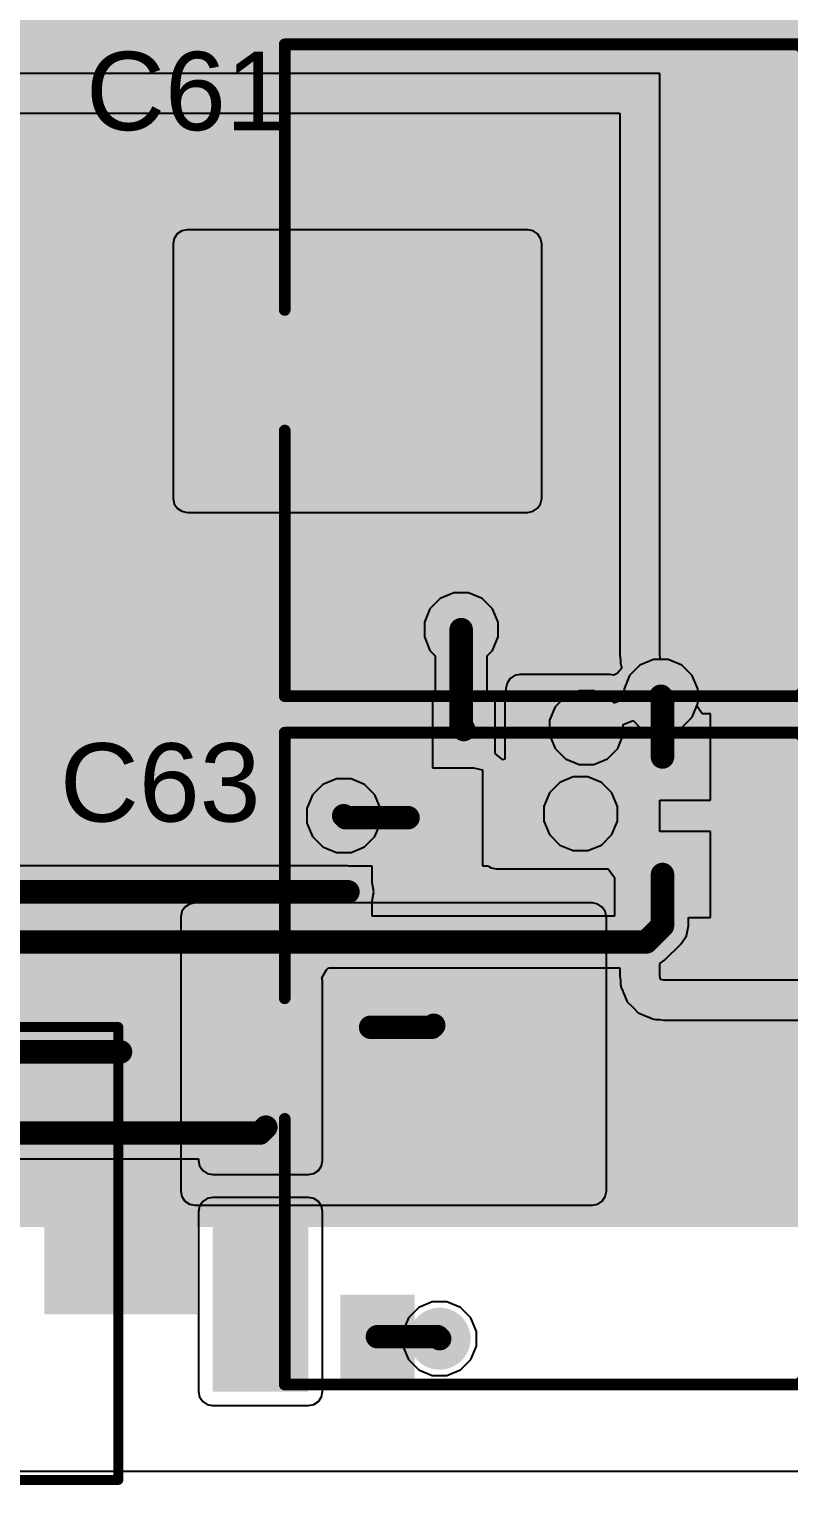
# Model space of a CAD drawing. Header units: millimetres. Extents: x 0 to 214, y 0 to 214.
# Drawn here: x 3.271 to 3.659, y 0.003 to 0.747 of the extents above; entities that cross this region are included whole.
import ezdxf

# ---------------------------------------------------------------- set-up
doc = ezdxf.new("R2010")
doc.units = ezdxf.units.MM
doc.header["$MEASUREMENT"] = 0
for name, color, linetype in [('BottomLayer', 5, 'Continuous'), ('BottomPaste', 16, 'Continuous'), ('BottomSolder', 6, 'Continuous'), ('MultiLayer', 9, 'Continuous'), ('PadHoleLayer', 156, 'Continuous'), ('TopLayer', 1, 'Continuous'), ('TopOverlay', 2, 'Continuous'), ('TopPaste', 8, 'Continuous'), ('TopSolder', 216, 'Continuous'), ('ViaHoleLayer', 16, 'Continuous')]:
    doc.layers.add(name, color=color, linetype=linetype)
doc.styles.add('Arial', font='', dxfattribs={"height": 0.2})
doc.styles.get('Arial').set_extended_font_data('Arial')

# ---------------------------------------------------------------- blocks, each defined once
blk = doc.blocks.new('R___0201_B_35')
at = {"layer": 'BottomLayer'}
for points in [[(-0.01614, 0.00728), (-0.00551, 0.00728), (-0.00551, -0.00728), (-0.01614, -0.00728)], [(0.00551, 0.00728), (0.01614, 0.00728), (0.01614, -0.00728), (0.00551, -0.00728)]]:
    blk.add_hatch(color=5, dxfattribs=at).paths.add_polyline_path(points)
at = {"layer": 'BottomPaste'}
for points in [[(-0.01614, 0.00728), (-0.00551, 0.00728), (-0.00551, -0.00728), (-0.01614, -0.00728)], [(0.00551, 0.00728), (0.01614, 0.00728), (0.01614, -0.00728), (0.00551, -0.00728)]]:
    blk.add_hatch(color=16, dxfattribs=at).paths.add_polyline_path(points)
at = {"layer": 'BottomSolder'}
for points in [[(-0.01831, 0.00945), (-0.00335, 0.00945), (-0.00335, -0.00945), (-0.01831, -0.00945)], [(0.00335, 0.00945), (0.01831, 0.00945), (0.01831, -0.00945), (0.00335, -0.00945)]]:
    blk.add_hatch(color=6, dxfattribs=at).paths.add_polyline_path(points)
blk = doc.blocks.new('R___0603_B_36')
at = {"layer": 'BottomLayer'}
for points in [[(-0.045, -0.0175), (-0.045, 0.0175), (-0.015, 0.0175), (-0.015, -0.0175)], [(0.015, -0.0175), (0.015, 0.0175), (0.045, 0.0175), (0.045, -0.0175)]]:
    blk.add_hatch(color=5, dxfattribs=at).paths.add_polyline_path(points)
at = {"layer": 'BottomPaste'}
for points in [[(-0.045, -0.0175), (-0.045, 0.0175), (-0.015, 0.0175), (-0.015, -0.0175)], [(0.015, -0.0175), (0.015, 0.0175), (0.045, 0.0175), (0.045, -0.0175)]]:
    blk.add_hatch(color=16, dxfattribs=at).paths.add_polyline_path(points)
at = {"layer": 'BottomSolder'}
for points in [[(-0.049, -0.0215), (-0.049, 0.0215), (-0.011, 0.0215), (-0.011, -0.0215)], [(0.011, -0.0215), (0.011, 0.0215), (0.049, 0.0215), (0.049, -0.0215)]]:
    blk.add_hatch(color=6, dxfattribs=at).paths.add_polyline_path(points)
blk = doc.blocks.new('B2B_XH_A_LF__SN___64')
at = {"layer": 'BottomLayer'}
blk.add_hatch(color=5, dxfattribs=at).paths.add_polyline_path([(-0.08858, 0.03937), (-0.00984, 0.03937), (-0.00984, -0.03937), (-0.08858, -0.03937)])
h = blk.add_hatch(color=5, dxfattribs=at)
edge = h.paths.add_edge_path()
edge.add_arc((0.04921, 0), 0.03937, 0, 360)
at = {"layer": 'BottomSolder'}
blk.add_hatch(color=6, dxfattribs=at).paths.add_polyline_path([(-0.09258, 0.04337), (-0.00584, 0.04337), (-0.00584, -0.04337), (-0.09258, -0.04337)])
h = blk.add_hatch(color=6, dxfattribs=at)
edge = h.paths.add_edge_path()
edge.add_arc((0.04921, 0), 0.04337, 0, 360)
at = {"layer": 'MultiLayer'}
blk.add_hatch(color=9, dxfattribs=at).paths.add_polyline_path([(-0.08858, 0.03937), (-0.00984, 0.03937), (-0.00984, -0.03937), (-0.08858, -0.03937)])
h = blk.add_hatch(color=9, dxfattribs=at)
edge = h.paths.add_edge_path()
edge.add_arc((0.04921, 0), 0.03937, 0, 360)
at = {"layer": 'PadHoleLayer'}
h = blk.add_hatch(color=156, dxfattribs=at)
edge = h.paths.add_edge_path()
edge.add_arc((-0.04921, 0), 0.01969, 0, 360)
h = blk.add_hatch(color=156, dxfattribs=at)
edge = h.paths.add_edge_path()
edge.add_arc((0.04921, 0), 0.01969, 0, 360)
at = {"layer": 'TopLayer'}
blk.add_hatch(color=1, dxfattribs=at).paths.add_polyline_path([(-0.08858, 0.03937), (-0.00984, 0.03937), (-0.00984, -0.03937), (-0.08858, -0.03937)])
h = blk.add_hatch(color=1, dxfattribs=at)
edge = h.paths.add_edge_path()
edge.add_arc((0.04921, 0), 0.03937, 0, 360)
at = {"layer": 'TopSolder'}
blk.add_hatch(color=216, dxfattribs=at).paths.add_polyline_path([(-0.09258, 0.04337), (-0.00584, 0.04337), (-0.00584, -0.04337), (-0.09258, -0.04337)])
h = blk.add_hatch(color=216, dxfattribs=at)
edge = h.paths.add_edge_path()
edge.add_arc((0.04921, 0), 0.04337, 0, 360)
at = {"layer": 'TopOverlay', "const_width": 0.005}
for points in [[(0.14724, 0.09614), (-0.1489, 0.09614)], [(-0.1489, 0.09614), (-0.1489, -0.13512)], [(0.14724, 0.09614), (0.14724, -0.13512)], [(0.14724, -0.13512), (-0.1489, -0.13512)]]:
    blk.add_lwpolyline(points, dxfattribs=at)
at = {"layer": 'TopOverlay', "const_width": 0.0025}
for points in [[(-0.15015, 0.09614, 1), (-0.14765, 0.09614, 1)], [(-0.15015, 0.09614, 1), (-0.14765, 0.09614, 1)], [(0.14599, 0.09614, 1), (0.14849, 0.09614, 1)], [(0.14599, 0.09614, 1), (0.14849, 0.09614, 1)], [(-0.15015, -0.13512, 1), (-0.14765, -0.13512, 1)], [(-0.15015, -0.13512, 1), (-0.14765, -0.13512, 1)], [(0.14599, -0.13512, 1), (0.14849, -0.13512, 1)], [(0.14599, -0.13512, 1), (0.14849, -0.13512, 1)]]:
    blk.add_lwpolyline(points, format="xyb", close=True, dxfattribs=at)
blk = doc.blocks.new('C___1206_B_82')
at = {"layer": 'BottomLayer'}
for points in [[(-0.08, 0.035), (-0.02, 0.035), (-0.02, -0.035), (-0.08, -0.035)], [(0.02, 0.035), (0.08, 0.035), (0.08, -0.035), (0.02, -0.035)]]:
    blk.add_hatch(color=5, dxfattribs=at).paths.add_polyline_path(points)
at = {"layer": 'BottomPaste'}
for points in [[(-0.08, 0.035), (-0.02, 0.035), (-0.02, -0.035), (-0.08, -0.035)], [(0.02, 0.035), (0.08, 0.035), (0.08, -0.035), (0.02, -0.035)]]:
    blk.add_hatch(color=16, dxfattribs=at).paths.add_polyline_path(points)
at = {"layer": 'BottomSolder'}
for points in [[(-0.084, 0.039), (-0.016, 0.039), (-0.016, -0.039), (-0.084, -0.039)], [(0.016, 0.039), (0.084, 0.039), (0.084, -0.039), (0.016, -0.039)]]:
    blk.add_hatch(color=6, dxfattribs=at).paths.add_polyline_path(points)
blk = doc.blocks.new('50SVPF18M_83')
at = {"layer": 'TopLayer'}
for points in [[(-0.211307, 0.027559), (-0.045953, 0.027559), (-0.045953, -0.027559), (-0.211307, -0.027559)], [(0.045953, 0.027559), (0.211307, 0.027559), (0.211307, -0.027559), (0.045953, -0.027559)]]:
    blk.add_hatch(color=1, dxfattribs=at).paths.add_polyline_path(points)
at = {"layer": 'TopPaste'}
for points in [[(-0.211307, 0.027559), (-0.045953, 0.027559), (-0.045953, -0.027559), (-0.211307, -0.027559)], [(0.045953, 0.027559), (0.211307, 0.027559), (0.211307, -0.027559), (0.045953, -0.027559)]]:
    blk.add_hatch(color=8, dxfattribs=at).paths.add_polyline_path(points)
at = {"layer": 'TopSolder'}
for points in [[(-0.213307, 0.029559), (-0.043953, 0.029559), (-0.043953, -0.029559), (-0.213307, -0.029559)], [(0.043953, 0.029559), (0.213307, 0.029559), (0.213307, -0.029559), (0.043953, -0.029559)]]:
    blk.add_hatch(color=216, dxfattribs=at).paths.add_polyline_path(points)
at = {"layer": 'TopOverlay'}
for points, const_width in [([(-0.097046, 0.166387), (-0.165403, 0.09803)], 0.006), ([(0.165403, 0.166387), (-0.097046, 0.166387)], 0.006), ([(0.165403, 0.166387), (0.165403, 0.030803)], 0.006), ([(-0.165403, 0.09803), (-0.165403, 0.030803)], 0.006), ([(-0.19163, 0.054), (-0.19163, 0.033)], 0.005), ([(-0.18263, 0.043), (-0.20063, 0.043)], 0.005), ([(-0.165403, -0.030803), (-0.165403, -0.09803)], 0.006), ([(0.165403, -0.030803), (0.165403, -0.166387)], 0.006), ([(-0.097046, -0.166387), (-0.165403, -0.09803)], 0.006), ([(0.165403, -0.166387), (-0.097046, -0.166387)], 0.006)]:
    blk.add_lwpolyline(points, dxfattribs=dict(at, const_width=const_width))
for points, const_width in [([(-0.098546, 0.166387, 1), (-0.095546, 0.166387, 1)], 0.003), ([(-0.098546, 0.166387, 1), (-0.095546, 0.166387, 1)], 0.003), ([(0.163903, 0.166387, 1), (0.166903, 0.166387, 1)], 0.003), ([(0.163903, 0.166387, 1), (0.166903, 0.166387, 1)], 0.003), ([(-0.166903, 0.09803, 1), (-0.163903, 0.09803, 1)], 0.003), ([(-0.166903, 0.09803, 1), (-0.163903, 0.09803, 1)], 0.003), ([(-0.19288, 0.054, 1), (-0.19038, 0.054, 1)], 0.0025), ([(-0.20188, 0.043, 1), (-0.19938, 0.043, 1)], 0.0025), ([(-0.18388, 0.043, 1), (-0.18138, 0.043, 1)], 0.0025), ([(-0.19288, 0.033, 1), (-0.19038, 0.033, 1)], 0.0025), ([(-0.166903, 0.030803, 1), (-0.163903, 0.030803, 1)], 0.003), ([(0.163903, 0.030803, 1), (0.166903, 0.030803, 1)], 0.003), ([(-0.166903, -0.030803, 1), (-0.163903, -0.030803, 1)], 0.003), ([(0.163903, -0.030803, 1), (0.166903, -0.030803, 1)], 0.003), ([(-0.166903, -0.09803, 1), (-0.163903, -0.09803, 1)], 0.003), ([(-0.166903, -0.09803, 1), (-0.163903, -0.09803, 1)], 0.003), ([(-0.098546, -0.166387, 1), (-0.095546, -0.166387, 1)], 0.003), ([(-0.098546, -0.166387, 1), (-0.095546, -0.166387, 1)], 0.003), ([(0.163903, -0.166387, 1), (0.166903, -0.166387, 1)], 0.003), ([(0.163903, -0.166387, 1), (0.166903, -0.166387, 1)], 0.003)]:
    blk.add_lwpolyline(points, format="xyb", close=True, dxfattribs=dict(at, const_width=const_width))
blk = doc.blocks.new('50SVPF18M_85')
at = {"layer": 'TopLayer'}
for points in [[(-0.211307, 0.027559), (-0.045953, 0.027559), (-0.045953, -0.027559), (-0.211307, -0.027559)], [(0.045953, 0.027559), (0.211307, 0.027559), (0.211307, -0.027559), (0.045953, -0.027559)]]:
    blk.add_hatch(color=1, dxfattribs=at).paths.add_polyline_path(points)
at = {"layer": 'TopPaste'}
for points in [[(-0.211307, 0.027559), (-0.045953, 0.027559), (-0.045953, -0.027559), (-0.211307, -0.027559)], [(0.045953, 0.027559), (0.211307, 0.027559), (0.211307, -0.027559), (0.045953, -0.027559)]]:
    blk.add_hatch(color=8, dxfattribs=at).paths.add_polyline_path(points)
at = {"layer": 'TopSolder'}
for points in [[(-0.213307, 0.029559), (-0.043953, 0.029559), (-0.043953, -0.029559), (-0.213307, -0.029559)], [(0.043953, 0.029559), (0.213307, 0.029559), (0.213307, -0.029559), (0.043953, -0.029559)]]:
    blk.add_hatch(color=216, dxfattribs=at).paths.add_polyline_path(points)
at = {"layer": 'TopOverlay'}
for points, const_width in [([(-0.097046, 0.166387), (-0.165403, 0.09803)], 0.006), ([(0.165403, 0.166387), (-0.097046, 0.166387)], 0.006), ([(0.165403, 0.166387), (0.165403, 0.030803)], 0.006), ([(-0.165403, 0.09803), (-0.165403, 0.030803)], 0.006), ([(-0.19163, 0.054), (-0.19163, 0.033)], 0.005), ([(-0.18263, 0.043), (-0.20063, 0.043)], 0.005), ([(-0.165403, -0.030803), (-0.165403, -0.09803)], 0.006), ([(0.165403, -0.030803), (0.165403, -0.166387)], 0.006), ([(-0.097046, -0.166387), (-0.165403, -0.09803)], 0.006), ([(0.165403, -0.166387), (-0.097046, -0.166387)], 0.006)]:
    blk.add_lwpolyline(points, dxfattribs=dict(at, const_width=const_width))
for points, const_width in [([(-0.098546, 0.166387, 1), (-0.095546, 0.166387, 1)], 0.003), ([(-0.098546, 0.166387, 1), (-0.095546, 0.166387, 1)], 0.003), ([(0.163903, 0.166387, 1), (0.166903, 0.166387, 1)], 0.003), ([(0.163903, 0.166387, 1), (0.166903, 0.166387, 1)], 0.003), ([(-0.166903, 0.09803, 1), (-0.163903, 0.09803, 1)], 0.003), ([(-0.166903, 0.09803, 1), (-0.163903, 0.09803, 1)], 0.003), ([(-0.19288, 0.054, 1), (-0.19038, 0.054, 1)], 0.0025), ([(-0.20188, 0.043, 1), (-0.19938, 0.043, 1)], 0.0025), ([(-0.18388, 0.043, 1), (-0.18138, 0.043, 1)], 0.0025), ([(-0.19288, 0.033, 1), (-0.19038, 0.033, 1)], 0.0025), ([(-0.166903, 0.030803, 1), (-0.163903, 0.030803, 1)], 0.003), ([(0.163903, 0.030803, 1), (0.166903, 0.030803, 1)], 0.003), ([(-0.166903, -0.030803, 1), (-0.163903, -0.030803, 1)], 0.003), ([(0.163903, -0.030803, 1), (0.166903, -0.030803, 1)], 0.003), ([(-0.166903, -0.09803, 1), (-0.163903, -0.09803, 1)], 0.003), ([(-0.166903, -0.09803, 1), (-0.163903, -0.09803, 1)], 0.003), ([(-0.098546, -0.166387, 1), (-0.095546, -0.166387, 1)], 0.003), ([(-0.098546, -0.166387, 1), (-0.095546, -0.166387, 1)], 0.003), ([(0.163903, -0.166387, 1), (0.166903, -0.166387, 1)], 0.003), ([(0.163903, -0.166387, 1), (0.166903, -0.166387, 1)], 0.003)]:
    blk.add_lwpolyline(points, format="xyb", close=True, dxfattribs=dict(at, const_width=const_width))
blk = doc.blocks.new('R___0603_B_121')
at = {"layer": 'BottomLayer'}
for points in [[(-0.045, -0.0175), (-0.045, 0.0175), (-0.015, 0.0175), (-0.015, -0.0175)], [(0.015, -0.0175), (0.015, 0.0175), (0.045, 0.0175), (0.045, -0.0175)]]:
    blk.add_hatch(color=5, dxfattribs=at).paths.add_polyline_path(points)
at = {"layer": 'BottomPaste'}
for points in [[(-0.045, -0.0175), (-0.045, 0.0175), (-0.015, 0.0175), (-0.015, -0.0175)], [(0.015, -0.0175), (0.015, 0.0175), (0.045, 0.0175), (0.045, -0.0175)]]:
    blk.add_hatch(color=16, dxfattribs=at).paths.add_polyline_path(points)
at = {"layer": 'BottomSolder'}
for points in [[(-0.049, -0.0215), (-0.049, 0.0215), (-0.011, 0.0215), (-0.011, -0.0215)], [(0.011, -0.0215), (0.011, 0.0215), (0.049, 0.0215), (0.049, -0.0215)]]:
    blk.add_hatch(color=6, dxfattribs=at).paths.add_polyline_path(points)
blk = doc.blocks.new('R___0402_B_125')
at = {"layer": 'BottomLayer'}
for points in [[(-0.0095, 0.0125), (-0.0095, -0.0125), (-0.0275, -0.0125), (-0.0275, 0.0125)], [(0.0275, 0.0125), (0.0275, -0.0125), (0.0095, -0.0125), (0.0095, 0.0125)]]:
    blk.add_hatch(color=5, dxfattribs=at).paths.add_polyline_path(points)
at = {"layer": 'BottomPaste'}
for points in [[(-0.0095, 0.0125), (-0.0095, -0.0125), (-0.0275, -0.0125), (-0.0275, 0.0125)], [(0.0275, 0.0125), (0.0275, -0.0125), (0.0095, -0.0125), (0.0095, 0.0125)]]:
    blk.add_hatch(color=16, dxfattribs=at).paths.add_polyline_path(points)
at = {"layer": 'BottomSolder'}
for points in [[(-0.00733, 0.01467), (-0.00733, -0.01467), (-0.02967, -0.01467), (-0.02967, 0.01467)], [(0.02967, 0.01467), (0.02967, -0.01467), (0.00733, -0.01467), (0.00733, 0.01467)]]:
    blk.add_hatch(color=6, dxfattribs=at).paths.add_polyline_path(points)
blk = doc.blocks.new('C___0603_B_215')
at = {"layer": 'BottomLayer'}
for points in [[(-0.045, -0.0175), (-0.045, 0.0175), (-0.015, 0.0175), (-0.015, -0.0175)], [(0.015, -0.0175), (0.015, 0.0175), (0.045, 0.0175), (0.045, -0.0175)]]:
    blk.add_hatch(color=5, dxfattribs=at).paths.add_polyline_path(points)
at = {"layer": 'BottomPaste'}
for points in [[(-0.045, -0.0175), (-0.045, 0.0175), (-0.015, 0.0175), (-0.015, -0.0175)], [(0.015, -0.0175), (0.015, 0.0175), (0.045, 0.0175), (0.045, -0.0175)]]:
    blk.add_hatch(color=16, dxfattribs=at).paths.add_polyline_path(points)
at = {"layer": 'BottomSolder'}
for points in [[(-0.04736, -0.01986), (-0.04736, 0.01986), (-0.01264, 0.01986), (-0.01264, -0.01986)], [(0.01264, -0.01986), (0.01264, 0.01986), (0.04736, 0.01986), (0.04736, -0.01986)]]:
    blk.add_hatch(color=6, dxfattribs=at).paths.add_polyline_path(points)
blk = doc.blocks.new('C___0603_B_217')
at = {"layer": 'BottomLayer'}
for points in [[(-0.045, -0.0175), (-0.045, 0.0175), (-0.015, 0.0175), (-0.015, -0.0175)], [(0.015, -0.0175), (0.015, 0.0175), (0.045, 0.0175), (0.045, -0.0175)]]:
    blk.add_hatch(color=5, dxfattribs=at).paths.add_polyline_path(points)
at = {"layer": 'BottomPaste'}
for points in [[(-0.045, -0.0175), (-0.045, 0.0175), (-0.015, 0.0175), (-0.015, -0.0175)], [(0.015, -0.0175), (0.015, 0.0175), (0.045, 0.0175), (0.045, -0.0175)]]:
    blk.add_hatch(color=16, dxfattribs=at).paths.add_polyline_path(points)
at = {"layer": 'BottomSolder'}
for points in [[(-0.04736, -0.01986), (-0.04736, 0.01986), (-0.01264, 0.01986), (-0.01264, -0.01986)], [(0.01264, -0.01986), (0.01264, 0.01986), (0.04736, 0.01986), (0.04736, -0.01986)]]:
    blk.add_hatch(color=6, dxfattribs=at).paths.add_polyline_path(points)
blk = doc.blocks.new('C___0603_B_218')
at = {"layer": 'BottomLayer'}
for points in [[(-0.045, -0.0175), (-0.045, 0.0175), (-0.015, 0.0175), (-0.015, -0.0175)], [(0.015, -0.0175), (0.015, 0.0175), (0.045, 0.0175), (0.045, -0.0175)]]:
    blk.add_hatch(color=5, dxfattribs=at).paths.add_polyline_path(points)
at = {"layer": 'BottomPaste'}
for points in [[(-0.045, -0.0175), (-0.045, 0.0175), (-0.015, 0.0175), (-0.015, -0.0175)], [(0.015, -0.0175), (0.015, 0.0175), (0.045, 0.0175), (0.045, -0.0175)]]:
    blk.add_hatch(color=16, dxfattribs=at).paths.add_polyline_path(points)
at = {"layer": 'BottomSolder'}
for points in [[(-0.04736, -0.01986), (-0.04736, 0.01986), (-0.01264, 0.01986), (-0.01264, -0.01986)], [(0.01264, -0.01986), (0.01264, 0.01986), (0.04736, 0.01986), (0.04736, -0.01986)]]:
    blk.add_hatch(color=6, dxfattribs=at).paths.add_polyline_path(points)

msp = doc.modelspace()

# ---------------------------------------------------------------- hatches: boundary and pattern name
at = {"layer": 'BottomLayer'}
h = msp.add_hatch(color=5, dxfattribs=at)
edge = h.paths.add_edge_path()
edge.add_arc((3.37531, 0.62344), 0.01181, 0, 360)
h = msp.add_hatch(color=5, dxfattribs=at)
edge = h.paths.add_edge_path()
edge.add_arc((3.40864, 0.62344), 0.01181, 0, 360)
h = msp.add_hatch(color=5, dxfattribs=at)
edge = h.paths.add_edge_path()
edge.add_arc((3.44198, 0.62344), 0.01181, 0, 360)
h = msp.add_hatch(color=5, dxfattribs=at)
edge = h.paths.add_edge_path()
edge.add_arc((3.47531, 0.62344), 0.01181, 0, 360)
h = msp.add_hatch(color=5, dxfattribs=at)
edge = h.paths.add_edge_path()
edge.add_arc((3.50864, 0.62344), 0.01181, 0, 360)
h = msp.add_hatch(color=5, dxfattribs=at)
edge = h.paths.add_edge_path()
edge.add_arc((3.6094, 0.62244), 0.01181, 0, 360)
h = msp.add_hatch(color=5, dxfattribs=at)
edge = h.paths.add_edge_path()
edge.add_arc((3.64273, 0.62244), 0.01181, 0, 360)
h = msp.add_hatch(color=5, dxfattribs=at)
edge = h.paths.add_edge_path()
edge.add_arc((3.37531, 0.52144), 0.01181, 0, 360)
h = msp.add_hatch(color=5, dxfattribs=at)
edge = h.paths.add_edge_path()
edge.add_arc((3.40864, 0.52144), 0.01181, 0, 360)
h = msp.add_hatch(color=5, dxfattribs=at)
edge = h.paths.add_edge_path()
edge.add_arc((3.44198, 0.52144), 0.01181, 0, 360)
h = msp.add_hatch(color=5, dxfattribs=at)
edge = h.paths.add_edge_path()
edge.add_arc((3.47531, 0.52144), 0.01181, 0, 360)
h = msp.add_hatch(color=5, dxfattribs=at)
edge = h.paths.add_edge_path()
edge.add_arc((3.50864, 0.52144), 0.01181, 0, 360)
h = msp.add_hatch(color=5, dxfattribs=at)
edge = h.paths.add_edge_path()
edge.add_arc((3.6094, 0.52244), 0.01181, 0, 360)
h = msp.add_hatch(color=5, dxfattribs=at)
edge = h.paths.add_edge_path()
edge.add_arc((3.64273, 0.52244), 0.01181, 0, 360)
h = msp.add_hatch(color=5, dxfattribs=at)
edge = h.paths.add_edge_path()
edge.add_arc((3.492, 0.44), 0.01181, 0, 360)
h = msp.add_hatch(color=5, dxfattribs=at)
edge = h.paths.add_edge_path()
edge.add_arc((3.594, 0.406), 0.01181, 0, 360)
for points in [[(3.522, 0.376), (3.568, 0.376), (3.568, 0.41), (3.522, 0.41)], [(3.51, 0.325), (3.567, 0.325), (3.567, 0.365), (3.51, 0.365)], [(3.45, 0.295), (3.48, 0.295), (3.48, 0.36), (3.45, 0.36)], [(3.365, 0.169), (3.414, 0.169), (3.414, 0.261), (3.365, 0.261)], [(3.414, 0.143), (3.365, 0.143), (3.365, 0.051), (3.414, 0.051)]]:
    msp.add_hatch(color=5, dxfattribs=at).paths.add_polyline_path(points)
h = msp.add_hatch(color=5, dxfattribs=at)
edge = h.paths.add_edge_path()
edge.add_arc((3.556, 0.39), 0.01181, 0, 360)
h = msp.add_hatch(color=5, dxfattribs=at)
edge = h.paths.add_edge_path()
edge.add_arc((3.432, 0.345), 0.01181, 0, 360)
h = msp.add_hatch(color=5, dxfattribs=at)
edge = h.paths.add_edge_path()
edge.add_arc((3.553, 0.346), 0.01181, 0, 360)
h = msp.add_hatch(color=5, dxfattribs=at)
edge = h.paths.add_edge_path()
edge.add_arc((3.43354, 0.171), 0.01181, 0, 360)
h = msp.add_hatch(color=5, dxfattribs=at)
edge = h.paths.add_edge_path()
edge.add_arc((3.46687, 0.171), 0.01181, 0, 360)
h = msp.add_hatch(color=5, dxfattribs=at)
edge = h.paths.add_edge_path()
edge.add_arc((3.5002, 0.171), 0.01181, 0, 360)
h = msp.add_hatch(color=5, dxfattribs=at)
edge = h.paths.add_edge_path()
edge.add_arc((3.53354, 0.171), 0.01181, 0, 360)
h = msp.add_hatch(color=5, dxfattribs=at)
edge = h.paths.add_edge_path()
edge.add_arc((3.481, 0.078), 0.01181, 0, 360)
at = {"layer": 'BottomSolder'}
msp.add_hatch(color=6, dxfattribs=at).paths.add_polyline_path([(4.097, 0.144), (4.097, 1.855), (3.18, 1.855), (3.18, 0.144)])
h = msp.add_hatch(color=6, dxfattribs=at)
edge = h.paths.add_edge_path()
edge.add_arc((3.37531, 0.62344), 0.01581, 0, 360)
h = msp.add_hatch(color=6, dxfattribs=at)
edge = h.paths.add_edge_path()
edge.add_arc((3.40864, 0.62344), 0.01581, 0, 360)
h = msp.add_hatch(color=6, dxfattribs=at)
edge = h.paths.add_edge_path()
edge.add_arc((3.44198, 0.62344), 0.01581, 0, 360)
h = msp.add_hatch(color=6, dxfattribs=at)
edge = h.paths.add_edge_path()
edge.add_arc((3.47531, 0.62344), 0.01581, 0, 360)
h = msp.add_hatch(color=6, dxfattribs=at)
edge = h.paths.add_edge_path()
edge.add_arc((3.50864, 0.62344), 0.01581, 0, 360)
h = msp.add_hatch(color=6, dxfattribs=at)
edge = h.paths.add_edge_path()
edge.add_arc((3.6094, 0.62244), 0.01581, 0, 360)
h = msp.add_hatch(color=6, dxfattribs=at)
edge = h.paths.add_edge_path()
edge.add_arc((3.64273, 0.62244), 0.01581, 0, 360)
h = msp.add_hatch(color=6, dxfattribs=at)
edge = h.paths.add_edge_path()
edge.add_arc((3.37531, 0.52144), 0.01581, 0, 360)
h = msp.add_hatch(color=6, dxfattribs=at)
edge = h.paths.add_edge_path()
edge.add_arc((3.40864, 0.52144), 0.01581, 0, 360)
h = msp.add_hatch(color=6, dxfattribs=at)
edge = h.paths.add_edge_path()
edge.add_arc((3.44198, 0.52144), 0.01581, 0, 360)
h = msp.add_hatch(color=6, dxfattribs=at)
edge = h.paths.add_edge_path()
edge.add_arc((3.47531, 0.52144), 0.01581, 0, 360)
h = msp.add_hatch(color=6, dxfattribs=at)
edge = h.paths.add_edge_path()
edge.add_arc((3.50864, 0.52144), 0.01581, 0, 360)
h = msp.add_hatch(color=6, dxfattribs=at)
edge = h.paths.add_edge_path()
edge.add_arc((3.6094, 0.52244), 0.01581, 0, 360)
h = msp.add_hatch(color=6, dxfattribs=at)
edge = h.paths.add_edge_path()
edge.add_arc((3.64273, 0.52244), 0.01581, 0, 360)
h = msp.add_hatch(color=6, dxfattribs=at)
edge = h.paths.add_edge_path()
edge.add_arc((3.492, 0.44), 0.01581, 0, 360)
h = msp.add_hatch(color=6, dxfattribs=at)
edge = h.paths.add_edge_path()
edge.add_arc((3.594, 0.406), 0.01581, 0, 360)
h = msp.add_hatch(color=6, dxfattribs=at)
edge = h.paths.add_edge_path()
edge.add_arc((3.556, 0.39), 0.01581, 0, 360)
h = msp.add_hatch(color=6, dxfattribs=at)
edge = h.paths.add_edge_path()
edge.add_arc((3.432, 0.345), 0.01581, 0, 360)
h = msp.add_hatch(color=6, dxfattribs=at)
edge = h.paths.add_edge_path()
edge.add_arc((3.553, 0.346), 0.01581, 0, 360)
h = msp.add_hatch(color=6, dxfattribs=at)
edge = h.paths.add_edge_path()
edge.add_arc((3.43354, 0.171), 0.01581, 0, 360)
h = msp.add_hatch(color=6, dxfattribs=at)
edge = h.paths.add_edge_path()
edge.add_arc((3.46687, 0.171), 0.01581, 0, 360)
h = msp.add_hatch(color=6, dxfattribs=at)
edge = h.paths.add_edge_path()
edge.add_arc((3.5002, 0.171), 0.01581, 0, 360)
h = msp.add_hatch(color=6, dxfattribs=at)
edge = h.paths.add_edge_path()
edge.add_arc((3.53354, 0.171), 0.01581, 0, 360)
h = msp.add_hatch(color=6, dxfattribs=at)
edge = h.paths.add_edge_path()
edge.add_arc((3.481, 0.078), 0.01581, 0, 360)
at = {"layer": 'TopLayer'}
for points in [[(3.352, 0.507), (3.526, 0.507), (3.526, 0.637), (3.352, 0.637)], [(3.55902, 0.15333), (3.55902, 0.29333), (3.35597, 0.29333), (3.35597, 0.15333)]]:
    msp.add_hatch(color=1, dxfattribs=at).paths.add_polyline_path(points)
h = msp.add_hatch(color=1, dxfattribs=at)
edge = h.paths.add_edge_path()
edge.add_arc((3.37531, 0.62344), 0.01181, 0, 360)
h = msp.add_hatch(color=1, dxfattribs=at)
edge = h.paths.add_edge_path()
edge.add_arc((3.40864, 0.62344), 0.01181, 0, 360)
h = msp.add_hatch(color=1, dxfattribs=at)
edge = h.paths.add_edge_path()
edge.add_arc((3.44198, 0.62344), 0.01181, 0, 360)
h = msp.add_hatch(color=1, dxfattribs=at)
edge = h.paths.add_edge_path()
edge.add_arc((3.47531, 0.62344), 0.01181, 0, 360)
h = msp.add_hatch(color=1, dxfattribs=at)
edge = h.paths.add_edge_path()
edge.add_arc((3.50864, 0.62344), 0.01181, 0, 360)
h = msp.add_hatch(color=1, dxfattribs=at)
edge = h.paths.add_edge_path()
edge.add_arc((3.6094, 0.62244), 0.01181, 0, 360)
h = msp.add_hatch(color=1, dxfattribs=at)
edge = h.paths.add_edge_path()
edge.add_arc((3.64273, 0.62244), 0.01181, 0, 360)
h = msp.add_hatch(color=1, dxfattribs=at)
edge = h.paths.add_edge_path()
edge.add_arc((3.37531, 0.52144), 0.01181, 0, 360)
h = msp.add_hatch(color=1, dxfattribs=at)
edge = h.paths.add_edge_path()
edge.add_arc((3.40864, 0.52144), 0.01181, 0, 360)
h = msp.add_hatch(color=1, dxfattribs=at)
edge = h.paths.add_edge_path()
edge.add_arc((3.44198, 0.52144), 0.01181, 0, 360)
h = msp.add_hatch(color=1, dxfattribs=at)
edge = h.paths.add_edge_path()
edge.add_arc((3.47531, 0.52144), 0.01181, 0, 360)
h = msp.add_hatch(color=1, dxfattribs=at)
edge = h.paths.add_edge_path()
edge.add_arc((3.50864, 0.52144), 0.01181, 0, 360)
h = msp.add_hatch(color=1, dxfattribs=at)
edge = h.paths.add_edge_path()
edge.add_arc((3.6094, 0.52244), 0.01181, 0, 360)
h = msp.add_hatch(color=1, dxfattribs=at)
edge = h.paths.add_edge_path()
edge.add_arc((3.64273, 0.52244), 0.01181, 0, 360)
h = msp.add_hatch(color=1, dxfattribs=at)
edge = h.paths.add_edge_path()
edge.add_arc((3.492, 0.44), 0.01181, 0, 360)
h = msp.add_hatch(color=1, dxfattribs=at)
edge = h.paths.add_edge_path()
edge.add_arc((3.594, 0.406), 0.01181, 0, 360)
h = msp.add_hatch(color=1, dxfattribs=at)
edge = h.paths.add_edge_path()
edge.add_arc((3.556, 0.39), 0.01181, 0, 360)
h = msp.add_hatch(color=1, dxfattribs=at)
edge = h.paths.add_edge_path()
edge.add_arc((3.432, 0.345), 0.01181, 0, 360)
h = msp.add_hatch(color=1, dxfattribs=at)
edge = h.paths.add_edge_path()
edge.add_arc((3.553, 0.346), 0.01181, 0, 360)
h = msp.add_hatch(color=1, dxfattribs=at)
edge = h.paths.add_edge_path()
edge.add_arc((3.43354, 0.171), 0.01181, 0, 360)
h = msp.add_hatch(color=1, dxfattribs=at)
edge = h.paths.add_edge_path()
edge.add_arc((3.46687, 0.171), 0.01181, 0, 360)
h = msp.add_hatch(color=1, dxfattribs=at)
edge = h.paths.add_edge_path()
edge.add_arc((3.5002, 0.171), 0.01181, 0, 360)
h = msp.add_hatch(color=1, dxfattribs=at)
edge = h.paths.add_edge_path()
edge.add_arc((3.53354, 0.171), 0.01181, 0, 360)
h = msp.add_hatch(color=1, dxfattribs=at)
edge = h.paths.add_edge_path()
edge.add_arc((3.481, 0.078), 0.01181, 0, 360)
at = {"layer": 'TopSolder'}
msp.add_hatch(color=216, dxfattribs=at).paths.add_polyline_path([(4.097, 0.135), (4.097, 1.855), (3.18, 1.855), (3.18, 0.135)])
h = msp.add_hatch(color=216, dxfattribs=at)
edge = h.paths.add_edge_path()
edge.add_arc((3.37531, 0.62344), 0.01581, 0, 360)
h = msp.add_hatch(color=216, dxfattribs=at)
edge = h.paths.add_edge_path()
edge.add_arc((3.40864, 0.62344), 0.01581, 0, 360)
h = msp.add_hatch(color=216, dxfattribs=at)
edge = h.paths.add_edge_path()
edge.add_arc((3.44198, 0.62344), 0.01581, 0, 360)
h = msp.add_hatch(color=216, dxfattribs=at)
edge = h.paths.add_edge_path()
edge.add_arc((3.47531, 0.62344), 0.01581, 0, 360)
h = msp.add_hatch(color=216, dxfattribs=at)
edge = h.paths.add_edge_path()
edge.add_arc((3.50864, 0.62344), 0.01581, 0, 360)
h = msp.add_hatch(color=216, dxfattribs=at)
edge = h.paths.add_edge_path()
edge.add_arc((3.6094, 0.62244), 0.01581, 0, 360)
h = msp.add_hatch(color=216, dxfattribs=at)
edge = h.paths.add_edge_path()
edge.add_arc((3.64273, 0.62244), 0.01581, 0, 360)
h = msp.add_hatch(color=216, dxfattribs=at)
edge = h.paths.add_edge_path()
edge.add_arc((3.37531, 0.52144), 0.01581, 0, 360)
h = msp.add_hatch(color=216, dxfattribs=at)
edge = h.paths.add_edge_path()
edge.add_arc((3.40864, 0.52144), 0.01581, 0, 360)
h = msp.add_hatch(color=216, dxfattribs=at)
edge = h.paths.add_edge_path()
edge.add_arc((3.44198, 0.52144), 0.01581, 0, 360)
h = msp.add_hatch(color=216, dxfattribs=at)
edge = h.paths.add_edge_path()
edge.add_arc((3.47531, 0.52144), 0.01581, 0, 360)
h = msp.add_hatch(color=216, dxfattribs=at)
edge = h.paths.add_edge_path()
edge.add_arc((3.50864, 0.52144), 0.01581, 0, 360)
h = msp.add_hatch(color=216, dxfattribs=at)
edge = h.paths.add_edge_path()
edge.add_arc((3.6094, 0.52244), 0.01581, 0, 360)
h = msp.add_hatch(color=216, dxfattribs=at)
edge = h.paths.add_edge_path()
edge.add_arc((3.64273, 0.52244), 0.01581, 0, 360)
h = msp.add_hatch(color=216, dxfattribs=at)
edge = h.paths.add_edge_path()
edge.add_arc((3.492, 0.44), 0.01581, 0, 360)
h = msp.add_hatch(color=216, dxfattribs=at)
edge = h.paths.add_edge_path()
edge.add_arc((3.594, 0.406), 0.01581, 0, 360)
h = msp.add_hatch(color=216, dxfattribs=at)
edge = h.paths.add_edge_path()
edge.add_arc((3.556, 0.39), 0.01581, 0, 360)
h = msp.add_hatch(color=216, dxfattribs=at)
edge = h.paths.add_edge_path()
edge.add_arc((3.432, 0.345), 0.01581, 0, 360)
h = msp.add_hatch(color=216, dxfattribs=at)
edge = h.paths.add_edge_path()
edge.add_arc((3.553, 0.346), 0.01581, 0, 360)
h = msp.add_hatch(color=216, dxfattribs=at)
edge = h.paths.add_edge_path()
edge.add_arc((3.43354, 0.171), 0.01581, 0, 360)
h = msp.add_hatch(color=216, dxfattribs=at)
edge = h.paths.add_edge_path()
edge.add_arc((3.46687, 0.171), 0.01581, 0, 360)
h = msp.add_hatch(color=216, dxfattribs=at)
edge = h.paths.add_edge_path()
edge.add_arc((3.5002, 0.171), 0.01581, 0, 360)
h = msp.add_hatch(color=216, dxfattribs=at)
edge = h.paths.add_edge_path()
edge.add_arc((3.53354, 0.171), 0.01581, 0, 360)
h = msp.add_hatch(color=216, dxfattribs=at)
edge = h.paths.add_edge_path()
edge.add_arc((3.481, 0.078), 0.01581, 0, 360)
at = {"layer": 'ViaHoleLayer'}
h = msp.add_hatch(color=16, dxfattribs=at)
edge = h.paths.add_edge_path()
edge.add_arc((3.37531, 0.62344), 0.00591, 0, 360)
h = msp.add_hatch(color=16, dxfattribs=at)
edge = h.paths.add_edge_path()
edge.add_arc((3.40864, 0.62344), 0.00591, 0, 360)
h = msp.add_hatch(color=16, dxfattribs=at)
edge = h.paths.add_edge_path()
edge.add_arc((3.44198, 0.62344), 0.00591, 0, 360)
h = msp.add_hatch(color=16, dxfattribs=at)
edge = h.paths.add_edge_path()
edge.add_arc((3.47531, 0.62344), 0.00591, 0, 360)
h = msp.add_hatch(color=16, dxfattribs=at)
edge = h.paths.add_edge_path()
edge.add_arc((3.50864, 0.62344), 0.00591, 0, 360)
h = msp.add_hatch(color=16, dxfattribs=at)
edge = h.paths.add_edge_path()
edge.add_arc((3.6094, 0.62244), 0.00591, 0, 360)
h = msp.add_hatch(color=16, dxfattribs=at)
edge = h.paths.add_edge_path()
edge.add_arc((3.64273, 0.62244), 0.00591, 0, 360)
h = msp.add_hatch(color=16, dxfattribs=at)
edge = h.paths.add_edge_path()
edge.add_arc((3.6094, 0.52244), 0.00591, 0, 360)
h = msp.add_hatch(color=16, dxfattribs=at)
edge = h.paths.add_edge_path()
edge.add_arc((3.64273, 0.52244), 0.00591, 0, 360)
h = msp.add_hatch(color=16, dxfattribs=at)
edge = h.paths.add_edge_path()
edge.add_arc((3.37531, 0.52144), 0.00591, 0, 360)
h = msp.add_hatch(color=16, dxfattribs=at)
edge = h.paths.add_edge_path()
edge.add_arc((3.40864, 0.52144), 0.00591, 0, 360)
h = msp.add_hatch(color=16, dxfattribs=at)
edge = h.paths.add_edge_path()
edge.add_arc((3.44198, 0.52144), 0.00591, 0, 360)
h = msp.add_hatch(color=16, dxfattribs=at)
edge = h.paths.add_edge_path()
edge.add_arc((3.47531, 0.52144), 0.00591, 0, 360)
h = msp.add_hatch(color=16, dxfattribs=at)
edge = h.paths.add_edge_path()
edge.add_arc((3.50864, 0.52144), 0.00591, 0, 360)
h = msp.add_hatch(color=16, dxfattribs=at)
edge = h.paths.add_edge_path()
edge.add_arc((3.492, 0.44), 0.00591, 0, 360)
h = msp.add_hatch(color=16, dxfattribs=at)
edge = h.paths.add_edge_path()
edge.add_arc((3.594, 0.406), 0.00591, 0, 360)
h = msp.add_hatch(color=16, dxfattribs=at)
edge = h.paths.add_edge_path()
edge.add_arc((3.556, 0.39), 0.00591, 0, 360)
h = msp.add_hatch(color=16, dxfattribs=at)
edge = h.paths.add_edge_path()
edge.add_arc((3.432, 0.345), 0.00591, 0, 360)
h = msp.add_hatch(color=16, dxfattribs=at)
edge = h.paths.add_edge_path()
edge.add_arc((3.553, 0.346), 0.00591, 0, 360)
h = msp.add_hatch(color=16, dxfattribs=at)
edge = h.paths.add_edge_path()
edge.add_arc((3.43354, 0.171), 0.00591, 0, 360)
h = msp.add_hatch(color=16, dxfattribs=at)
edge = h.paths.add_edge_path()
edge.add_arc((3.46687, 0.171), 0.00591, 0, 360)
h = msp.add_hatch(color=16, dxfattribs=at)
edge = h.paths.add_edge_path()
edge.add_arc((3.5002, 0.171), 0.00591, 0, 360)
h = msp.add_hatch(color=16, dxfattribs=at)
edge = h.paths.add_edge_path()
edge.add_arc((3.53354, 0.171), 0.00591, 0, 360)
h = msp.add_hatch(color=16, dxfattribs=at)
edge = h.paths.add_edge_path()
edge.add_arc((3.481, 0.078), 0.00591, 0, 360)

# ---------------------------------------------------------------- linework, layer by layer
at = {"layer": 'BottomLayer'}
for p, q in [((3.59345, 0.724), (2.93021, 0.724)), ((3.59345, 0.70361), (3.59345, 0.724)), ((2.94239, 0.70361), (3.57306, 0.70361)), ((3.57306, 0.70361), (3.57306, 0.42682)), ((3.59345, 0.42682), (3.59345, 0.70361)), ((3.48134, 0.45595), (3.47605, 0.45066)), ((3.48826, 0.45881), (3.48134, 0.45595)), ((3.49574, 0.45881), (3.48826, 0.45881)), ((3.50266, 0.45595), (3.49574, 0.45881)), ((3.50795, 0.45066), (3.50266, 0.45595)), ((3.47605, 0.45066), (3.47319, 0.44374)), ((3.51081, 0.44374), (3.50795, 0.45066)), ((3.47319, 0.44374), (3.47319, 0.43626)), ((3.51081, 0.43626), (3.51081, 0.44374)), ((3.47319, 0.43626), (3.47605, 0.42934)), ((3.50795, 0.42934), (3.51081, 0.43626)), ((3.47605, 0.42934), (3.47875, 0.42665)), ((3.47875, 0.42665), (3.47875, 0.4085)), ((3.50525, 0.42665), (3.50795, 0.42934)), ((3.50525, 0.4085), (3.50525, 0.42665)), ((3.57306, 0.42682), (3.57345, 0.42485)), ((3.57345, 0.42485), (3.57345, 0.42284)), ((3.59385, 0.42481), (3.59345, 0.42682)), ((3.59774, 0.42481), (3.59385, 0.42481)), ((3.60466, 0.42195), (3.59774, 0.42481)), ((3.51927, 0.41659), (3.51695, 0.41505)), ((3.522, 0.41714), (3.51927, 0.41659)), ((3.568, 0.41714), (3.522, 0.41714)), ((3.56997, 0.41675), (3.568, 0.41714)), ((3.57134, 0.4174), (3.56997, 0.41675)), ((3.57164, 0.41765), (3.57134, 0.4174)), ((3.57403, 0.4204), (3.57164, 0.41765)), ((3.57345, 0.42284), (3.57385, 0.42083)), ((3.57385, 0.42083), (3.57403, 0.4204)), ((3.60995, 0.41666), (3.60466, 0.42195)), ((3.61281, 0.40974), (3.60995, 0.41666)), ((3.51541, 0.41273), (3.51486, 0.41)), ((3.51486, 0.41), (3.51486, 0.4085)), ((3.51695, 0.41505), (3.51541, 0.41273)), ((3.61281, 0.40226), (3.61281, 0.40974)), ((3.47875, 0.4085), (3.47733, 0.4085)), ((3.47733, 0.4085), (3.47733, 0.3695)), ((3.50933, 0.4085), (3.50525, 0.4085)), ((3.50933, 0.3767), (3.50933, 0.4085)), ((3.51486, 0.4085), (3.51433, 0.4085)), ((3.51433, 0.4085), (3.51433, 0.37384)), ((3.61235, 0.40116), (3.61281, 0.40226)), ((3.61513, 0.397), (3.61235, 0.40116)), ((3.61933, 0.397), (3.61513, 0.397)), ((3.61933, 0.353), (3.61933, 0.397)), ((3.51324, 0.37359), (3.50933, 0.3767)), ((3.51433, 0.37384), (3.51324, 0.37359)), ((3.47733, 0.3695), (3.49824, 0.3695)), ((3.49824, 0.3695), (3.50283, 0.3685)), ((3.50283, 0.3685), (3.50283, 0.3195)), ((3.59345, 0.337), (3.59345, 0.353)), ((3.59345, 0.353), (3.61933, 0.353)), ((3.61933, 0.337), (3.59345, 0.337)), ((3.61933, 0.293), (3.61933, 0.337)), ((3.43417, 0.3194), (3.18752, 0.3194)), ((3.43477, 0.31928), (3.43417, 0.3194)), ((3.44649, 0.31928), (3.43477, 0.31928)), ((3.44649, 0.31087), (3.44649, 0.31928)), ((3.50283, 0.3195), (3.50563, 0.3195)), ((3.50563, 0.3195), (3.50727, 0.31841)), ((3.50727, 0.31841), (3.51, 0.31786)), ((3.51, 0.31786), (3.567, 0.31786)), ((3.567, 0.31786), (3.57033, 0.31343)), ((3.57033, 0.31343), (3.57033, 0.2938)), ((3.44743, 0.30615), (3.44649, 0.31087)), ((3.44649, 0.30142), (3.44743, 0.30615)), ((3.44649, 0.2938), (3.44649, 0.30142)), ((3.57033, 0.2938), (3.44649, 0.2938)), ((3.60808, 0.28883), (3.60808, 0.293)), ((3.60808, 0.293), (3.61933, 0.293)), ((3.6042, 0.27945), (3.60707, 0.28375)), ((3.60707, 0.28375), (3.60808, 0.28883)), ((3.59592, 0.27118), (3.6042, 0.27945)), ((3.59345, 0.26953), (3.59592, 0.27118)), ((3.59345, 0.26301), (3.59345, 0.26953)), ((3.42088, 0.26229), (3.42317, 0.26626)), ((3.42114, 0.261), (3.42088, 0.26229)), ((3.42114, 0.169), (3.42114, 0.261)), ((3.42317, 0.26626), (3.42423, 0.26729)), ((3.42423, 0.26729), (3.57306, 0.26729)), ((3.57306, 0.26729), (3.57306, 0.26301)), ((3.57306, 0.26301), (3.57345, 0.26104)), ((3.57345, 0.26104), (3.57345, 0.25903)), ((3.59379, 0.26133), (3.59345, 0.26301)), ((3.59546, 0.261), (3.59379, 0.26133)), ((4.03099, 0.261), (3.59546, 0.261)), ((3.57345, 0.25903), (3.57379, 0.25736)), ((3.57379, 0.25736), (3.57379, 0.25735)), ((3.57379, 0.25735), (3.57456, 0.2555)), ((3.57456, 0.2555), (3.57461, 0.2552)), ((3.57461, 0.2552), (3.57478, 0.25496)), ((3.57478, 0.25496), (3.57683, 0.25)), ((3.57683, 0.25), (3.57964, 0.24719)), ((3.57964, 0.24719), (3.58246, 0.24438)), ((3.58246, 0.24438), (3.58741, 0.24233)), ((3.58741, 0.24233), (3.58766, 0.24216)), ((3.58766, 0.24216), (3.58795, 0.2421)), ((3.58795, 0.2421), (3.58981, 0.24133)), ((3.58981, 0.24133), (3.58981, 0.24133)), ((3.58981, 0.24133), (3.59148, 0.241)), ((3.59148, 0.241), (3.59349, 0.241)), ((3.59349, 0.241), (3.59546, 0.24061)), ((3.59546, 0.24061), (4.03099, 0.24061)), ((3.255, 0.16975), (3.35786, 0.16975)), ((3.35786, 0.16975), (3.35786, 0.169)), ((3.35786, 0.169), (3.35841, 0.16627)), ((3.35841, 0.16627), (3.35995, 0.16395)), ((3.35995, 0.16395), (3.36227, 0.16241)), ((3.41673, 0.16241), (3.41905, 0.16395)), ((3.41905, 0.16395), (3.42059, 0.16627)), ((3.42059, 0.16627), (3.42114, 0.169)), ((3.36227, 0.16241), (3.365, 0.16186)), ((3.365, 0.16186), (3.414, 0.16186)), ((3.414, 0.16186), (3.41673, 0.16241)), ((3.36227, 0.14959), (3.35995, 0.14805)), ((3.365, 0.15014), (3.36227, 0.14959)), ((3.414, 0.15014), (3.365, 0.15014)), ((3.41673, 0.14959), (3.414, 0.15014)), ((3.41905, 0.14805), (3.41673, 0.14959)), ((3.35841, 0.14573), (3.35786, 0.143)), ((3.35786, 0.143), (3.35786, 0.051)), ((3.35995, 0.14805), (3.35841, 0.14573)), ((3.42059, 0.14573), (3.41905, 0.14805)), ((3.42114, 0.143), (3.42059, 0.14573)), ((3.42114, 0.051), (3.42114, 0.143)), ((3.35786, 0.051), (3.35841, 0.04827)), ((3.35841, 0.04827), (3.35995, 0.04595)), ((3.35995, 0.04595), (3.36227, 0.04441)), ((3.41673, 0.04441), (3.41905, 0.04595)), ((3.41905, 0.04595), (3.42059, 0.04827)), ((3.42059, 0.04827), (3.42114, 0.051)), ((3.36227, 0.04441), (3.365, 0.04386)), ((3.365, 0.04386), (3.414, 0.04386)), ((3.414, 0.04386), (3.41673, 0.04441)), ((5.25483, 0.0102), (1.269, 0.0102))]:
    msp.add_line(p, q, dxfattribs=at)
at = {"layer": 'BottomLayer', "const_width": 0.012}
for points in [[(3.492, 0.39033), (3.492, 0.44)], [(3.594, 0.406), (3.59483, 0.40517)], [(3.59483, 0.375), (3.59483, 0.40517)], [(3.492, 0.39033), (3.49333, 0.389)], [(3.432, 0.345), (3.433, 0.344)], [(3.433, 0.344), (3.46483, 0.344)], [(3.59483, 0.28883), (3.59483, 0.315)], [(2.98, 0.30615), (3.43417, 0.30615)], [(3.58655, 0.28055), (3.59483, 0.28883)], [(2.98, 0.28055), (3.58655, 0.28055)], [(3.44575, 0.237), (3.477, 0.237)], [(3.477, 0.237), (3.478, 0.238)], [(3.25692, 0.22442), (3.318, 0.22442)], [(3.255, 0.183), (3.38922, 0.183)], [(3.38922, 0.183), (3.39222, 0.186)], [(3.44922, 0.079), (3.48, 0.079)], [(3.48, 0.079), (3.481, 0.078)]]:
    msp.add_lwpolyline(points, dxfattribs=at)
at = {"layer": 'BottomLayer', "const_width": 0.006}
for points in [[(3.489, 0.44, 1), (3.495, 0.44, 1)], [(3.591, 0.406, 1), (3.597, 0.406, 1)], [(3.59183, 0.40517, 1), (3.59783, 0.40517, 1)], [(3.59183, 0.40517, 1), (3.59783, 0.40517, 1)], [(3.489, 0.39033, 1), (3.495, 0.39033, 1)], [(3.489, 0.39033, 1), (3.495, 0.39033, 1)], [(3.49033, 0.389, 1), (3.49633, 0.389, 1)], [(3.59183, 0.375, 1), (3.59783, 0.375, 1)], [(3.429, 0.345, 1), (3.435, 0.345, 1)], [(3.43, 0.344, 1), (3.436, 0.344, 1)], [(3.43, 0.344, 1), (3.436, 0.344, 1)], [(3.46183, 0.344, 1), (3.46783, 0.344, 1)], [(3.59183, 0.315, 1), (3.59783, 0.315, 1)], [(3.43117, 0.30615, 1), (3.43717, 0.30615, 1)], [(3.59183, 0.28883, 1), (3.59783, 0.28883, 1)], [(3.59183, 0.28883, 1), (3.59783, 0.28883, 1)], [(3.58355, 0.28055, 1), (3.58955, 0.28055, 1)], [(3.58355, 0.28055, 1), (3.58955, 0.28055, 1)], [(3.44275, 0.237, 1), (3.44875, 0.237, 1)], [(3.474, 0.237, 1), (3.48, 0.237, 1)], [(3.474, 0.237, 1), (3.48, 0.237, 1)], [(3.475, 0.238, 1), (3.481, 0.238, 1)], [(3.315, 0.22442, 1), (3.321, 0.22442, 1)], [(3.38622, 0.183, 1), (3.39222, 0.183, 1)], [(3.38622, 0.183, 1), (3.39222, 0.183, 1)], [(3.38922, 0.186, 1), (3.39522, 0.186, 1)], [(3.44622, 0.079, 1), (3.45222, 0.079, 1)], [(3.477, 0.079, 1), (3.483, 0.079, 1)], [(3.477, 0.079, 1), (3.483, 0.079, 1)], [(3.478, 0.078, 1), (3.484, 0.078, 1)]]:
    msp.add_lwpolyline(points, format="xyb", close=True, dxfattribs=at)
at = {"layer": 'TopLayer'}
for p, q in [((3.34541, 0.63973), (3.34486, 0.637)), ((3.34695, 0.64205), (3.34541, 0.63973)), ((3.34927, 0.64359), (3.34695, 0.64205)), ((3.352, 0.64414), (3.34927, 0.64359)), ((3.526, 0.64414), (3.352, 0.64414)), ((3.52873, 0.64359), (3.526, 0.64414)), ((3.53105, 0.64205), (3.52873, 0.64359)), ((3.53259, 0.63973), (3.53105, 0.64205)), ((3.53314, 0.637), (3.53259, 0.63973)), ((3.34486, 0.637), (3.34486, 0.507)), ((3.53314, 0.507), (3.53314, 0.637)), ((3.34486, 0.507), (3.34541, 0.50427)), ((3.53259, 0.50427), (3.53314, 0.507)), ((3.34541, 0.50427), (3.34695, 0.50195)), ((3.34695, 0.50195), (3.34927, 0.50041)), ((3.34927, 0.50041), (3.352, 0.49986)), ((3.352, 0.49986), (3.526, 0.49986)), ((3.526, 0.49986), (3.52873, 0.50041)), ((3.52873, 0.50041), (3.53105, 0.50195)), ((3.53105, 0.50195), (3.53259, 0.50427)), ((3.59026, 0.42481), (3.58334, 0.42195)), ((3.59774, 0.42481), (3.59026, 0.42481)), ((3.60466, 0.42195), (3.59774, 0.42481)), ((3.57805, 0.41666), (3.57519, 0.40974)), ((3.58334, 0.42195), (3.57805, 0.41666)), ((3.60995, 0.41666), (3.60466, 0.42195)), ((3.61281, 0.40974), (3.60995, 0.41666)), ((3.55226, 0.40881), (3.54534, 0.40595)), ((3.55974, 0.40881), (3.55226, 0.40881)), ((3.56666, 0.40595), (3.55974, 0.40881)), ((3.57519, 0.40974), (3.57519, 0.40448)), ((3.61281, 0.40226), (3.61281, 0.40974)), ((3.54534, 0.40595), (3.54005, 0.40066)), ((3.57019, 0.40241), (3.56666, 0.40595)), ((3.57519, 0.40448), (3.57019, 0.40241)), ((3.60995, 0.39534), (3.61281, 0.40226)), ((3.54005, 0.40066), (3.53719, 0.39374)), ((3.60466, 0.39005), (3.60995, 0.39534)), ((3.53719, 0.39374), (3.53719, 0.38626)), ((3.57481, 0.39152), (3.57981, 0.39359)), ((3.57481, 0.38626), (3.57481, 0.39152)), ((3.57981, 0.39359), (3.58334, 0.39005)), ((3.58334, 0.39005), (3.59026, 0.38719)), ((3.59026, 0.38719), (3.59774, 0.38719)), ((3.59774, 0.38719), (3.60466, 0.39005)), ((3.53719, 0.38626), (3.54005, 0.37934)), ((3.54005, 0.37934), (3.54534, 0.37405)), ((3.56666, 0.37405), (3.57195, 0.37934)), ((3.57195, 0.37934), (3.57481, 0.38626)), ((3.54534, 0.37405), (3.55226, 0.37119)), ((3.55974, 0.37119), (3.56666, 0.37405)), ((3.54926, 0.36481), (3.54234, 0.36195)), ((3.55674, 0.36481), (3.54926, 0.36481)), ((3.55226, 0.37119), (3.55974, 0.37119)), ((3.56366, 0.36195), (3.55674, 0.36481)), ((3.42134, 0.36095), (3.41605, 0.35566)), ((3.42826, 0.36381), (3.42134, 0.36095)), ((3.43574, 0.36381), (3.42826, 0.36381)), ((3.44266, 0.36095), (3.43574, 0.36381)), ((3.44795, 0.35566), (3.44266, 0.36095)), ((3.54234, 0.36195), (3.53705, 0.35666)), ((3.56895, 0.35666), (3.56366, 0.36195)), ((3.41605, 0.35566), (3.41319, 0.34874)), ((3.45081, 0.34874), (3.44795, 0.35566)), ((3.53705, 0.35666), (3.53419, 0.34974)), ((3.53419, 0.34974), (3.53419, 0.34226)), ((3.57181, 0.34974), (3.56895, 0.35666)), ((3.57181, 0.34226), (3.57181, 0.34974)), ((3.41319, 0.34874), (3.41319, 0.34126)), ((3.45081, 0.34126), (3.45081, 0.34874)), ((3.53419, 0.34226), (3.53705, 0.33534)), ((3.56895, 0.33534), (3.57181, 0.34226)), ((3.41319, 0.34126), (3.41605, 0.33434)), ((3.44795, 0.33434), (3.45081, 0.34126)), ((3.53705, 0.33534), (3.54234, 0.33005)), ((3.56366, 0.33005), (3.56895, 0.33534)), ((3.41605, 0.33434), (3.42134, 0.32905)), ((3.42134, 0.32905), (3.42826, 0.32619)), ((3.43574, 0.32619), (3.44266, 0.32905)), ((3.44266, 0.32905), (3.44795, 0.33434)), ((3.54234, 0.33005), (3.54926, 0.32719)), ((3.54926, 0.32719), (3.55674, 0.32719)), ((3.55674, 0.32719), (3.56366, 0.33005)), ((3.42826, 0.32619), (3.43574, 0.32619)), ((3.35092, 0.29838), (3.34937, 0.29606)), ((3.35323, 0.29993), (3.35092, 0.29838)), ((3.35597, 0.30047), (3.35323, 0.29993)), ((3.55902, 0.30047), (3.35597, 0.30047)), ((3.56175, 0.29993), (3.55902, 0.30047)), ((3.56407, 0.29838), (3.56175, 0.29993)), ((3.56561, 0.29606), (3.56407, 0.29838)), ((3.34937, 0.29606), (3.34883, 0.29333)), ((3.34883, 0.29333), (3.34883, 0.15333)), ((3.56616, 0.29333), (3.56561, 0.29606)), ((3.56616, 0.15333), (3.56616, 0.29333)), ((3.34883, 0.15333), (3.34937, 0.1506)), ((3.34937, 0.1506), (3.35092, 0.14829)), ((3.56407, 0.14829), (3.56561, 0.1506)), ((3.56561, 0.1506), (3.56616, 0.15333)), ((3.35092, 0.14829), (3.35323, 0.14674)), ((3.35323, 0.14674), (3.35597, 0.1462)), ((3.35597, 0.1462), (3.55902, 0.1462)), ((3.55902, 0.1462), (3.56175, 0.14674)), ((3.56175, 0.14674), (3.56407, 0.14829)), ((3.47726, 0.09681), (3.47034, 0.09395)), ((3.48474, 0.09681), (3.47726, 0.09681)), ((3.49166, 0.09395), (3.48474, 0.09681)), ((3.47034, 0.09395), (3.46505, 0.08866)), ((3.49695, 0.08866), (3.49166, 0.09395)), ((3.46505, 0.08866), (3.46219, 0.08174)), ((3.49981, 0.08174), (3.49695, 0.08866)), ((3.46219, 0.08174), (3.46219, 0.07426)), ((3.49981, 0.07426), (3.49981, 0.08174)), ((3.46219, 0.07426), (3.46505, 0.06734)), ((3.46505, 0.06734), (3.47034, 0.06205)), ((3.49166, 0.06205), (3.49695, 0.06734)), ((3.49695, 0.06734), (3.49981, 0.07426)), ((3.47034, 0.06205), (3.47726, 0.05919)), ((3.48474, 0.05919), (3.49166, 0.06205)), ((3.47726, 0.05919), (3.48474, 0.05919)), ((4.12148, 0.0102), (3.18, 0.0102))]:
    msp.add_line(p, q, dxfattribs=at)

# ---------------------------------------------------------------- block references
for name, p, rotation in [('50SVPF18M_85', (3.56727, 0.57244), 180), ('R___0402_B_125', (3.51183, 0.389), 180), ('50SVPF18M_83', (3.56727, 0.221), 180), ('C___0603_B_215', (3.59483, 0.345), 270), ('R___0201_B_35', (3.445, 0.305), 180), ('C___1206_B_82', (3.318, 0.17442), 90), ('C___0603_B_217', (3.41575, 0.237), 180), ('B2B_XH_A_LF__SN___64', (3.168, 0.102), 180), ('C___0603_B_218', (3.39222, 0.156), 90), ('R___0603_B_121', (3.41922, 0.079), 180)]:
    msp.add_blockref(name, p, dxfattribs=dict(rotation=rotation))
msp.add_blockref('R___0603_B_36', (3.49483, 0.344))

# ---------------------------------------------------------------- texts
at = {"layer": 'TopOverlay', "style": 'Arial'}
for s, p in [('C61', (3.30035, 0.69501)), ('C63', (3.28702, 0.34201))]:
    msp.add_text(s, height=0.04, dxfattribs=at).set_placement(p)

doc.saveas('drawing.dxf')
